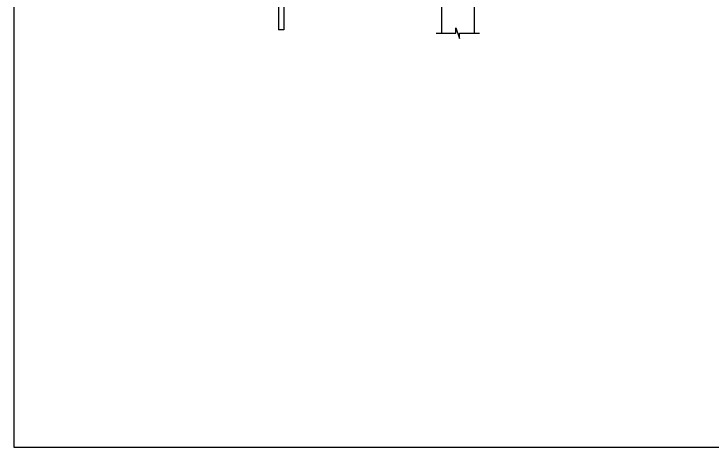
# Model space of a CAD drawing. Header units: metres. Extents: x 0 to 420, y 0 to 297.
# Drawn here: x 0 to 160.5, y 0 to 99.6 of the extents above; entities that cross this region are included whole.
import ezdxf

# ---------------------------------------------------------------- set-up
doc = ezdxf.new("R2010")
doc.units = ezdxf.units.M
doc.layers.add(' ', color=7, linetype='Continuous')

msp = doc.modelspace()

# ---------------------------------------------------------------- linework, layer by layer
at = {"layer": ' '}
for p, q in [((60.82, 256.53), (60.82, 95.92)), ((62.02, 256.53), (62.02, 95.92)), ((62.02, 95.92), (60.82, 95.92))]:
    msp.add_line(p, q, dxfattribs=at)
for p, q in [((0, 297), (0, 0)), ((98.27, 151.61), (98.27, 95.17)), ((105.77, 148.36), (105.77, 95.17)), ((101.6, 96.43), (102.45, 93.91)), ((101.6, 95.17), (101.6, 96.43)), ((97.02, 95.17), (101.6, 95.17)), ((102.45, 95.17), (107.02, 95.17)), ((102.45, 93.91), (102.45, 95.17)), ((0, 0), (420, 0))]:
    msp.add_line(p, q)

doc.saveas('drawing.dxf')
